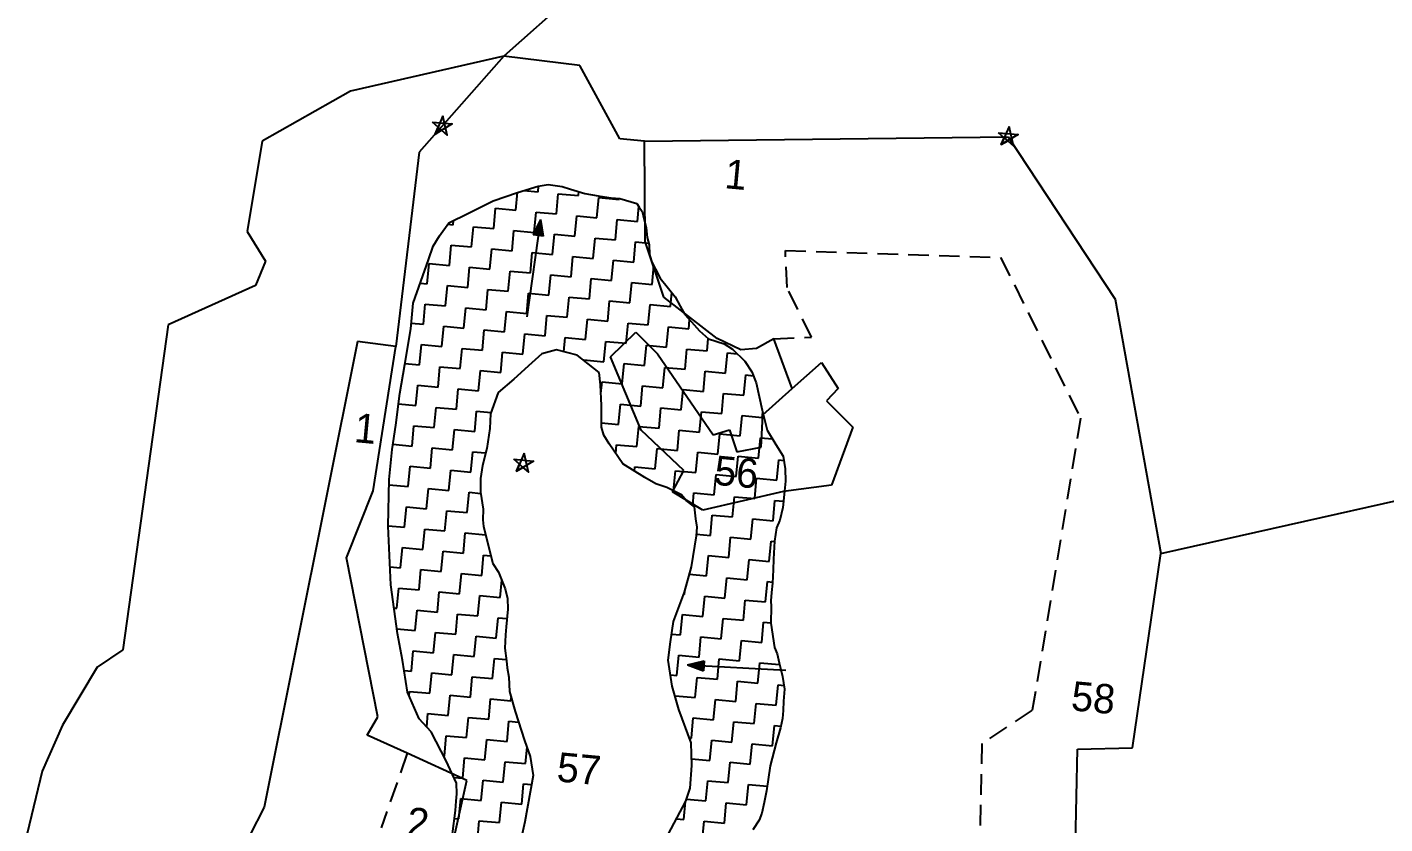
# Model space of a CAD drawing. Header units: metres. Extents: x 292095 to 294306, y 2100393 to 2102799.
# Drawn here: x 292963.5 to 293294.5, y 2101818.8 to 2102012.8 of the extents above; entities that cross this region are included whole.
import ezdxf
from ezdxf.enums import TextEntityAlignment as Align

# ---------------------------------------------------------------- set-up
doc = ezdxf.new("R2010")
doc.units = ezdxf.units.M
doc.header["$MEASUREMENT"] = 0
doc.linetypes.add('DASHED', pattern=[0.75, 0.5, -0.25])
for name, color, linetype in [('POLY_HATCH', 12, 'Continuous'), ('POLY_PARCEL', 6, 'Continuous'), ('POLY_SUBPARCEL', 6, 'DASHED'), ('POLY_WATER', 4, 'Continuous'), ('TEXT_MAPIN', 7, 'Continuous'), ('TEXT_PARCEL', 7, 'Continuous')]:
    doc.layers.add(name, color=color, linetype=linetype)
doc.styles.add('TEXT_MAP', font='')
doc.styles.get('TEXT_MAP').set_extended_font_data('Kruti Dev 050')

msp = doc.modelspace()

# ---------------------------------------------------------------- hatches: boundary and pattern name
h = msp.add_hatch(color=256)
h.paths.add_polyline_path([(293088.04, 2101962.06), (293089.25, 2101961.89), (293088.59, 2101966)])
h.paths.add_polyline_path([(293088.59, 2101966), (293086.84, 2101962.23), (293088.04, 2101962.06)])
h = msp.add_hatch(color=256)
h.paths.add_polyline_path([(293128.44, 2101857.24), (293128.5, 2101858.46), (293124.46, 2101857.45)])
h.paths.add_polyline_path([(293124.46, 2101857.45), (293128.37, 2101856.02), (293128.44, 2101857.24)])

# ---------------------------------------------------------------- linework, layer by layer
for points in [[(293062.26, 2101989.7), (293067.06, 2101989.25), (293062.91, 2101986.79), (293063.64, 2101988.48)], [(293064.83, 2101991.22), (293062.91, 2101986.79), (293064.5, 2101987.73), (293065.88, 2101986.51)], [(293202.88, 2101988.64), (293200.97, 2101984.21), (293202.56, 2101985.15), (293203.94, 2101983.94)], [(293200.32, 2101987.12), (293205.12, 2101986.67), (293200.97, 2101984.21), (293201.7, 2101985.91)], [(293084.66, 2101909.09), (293082.75, 2101904.66), (293084.33, 2101905.6), (293085.72, 2101904.39)], [(293082.1, 2101907.57), (293086.9, 2101907.12), (293082.74, 2101904.66), (293083.48, 2101906.36)]]:
    msp.add_lwpolyline(points, close=True)
for points in [[(293063.64, 2101988.48), (293064.5, 2101987.73)], [(293201.7, 2101985.91), (293202.56, 2101985.15)], [(293088.59, 2101966), (293085.29, 2101942.25)], [(293088.59, 2101966), (293086.84, 2101962.23)], [(293088.59, 2101966), (293089.25, 2101961.89)], [(293089.25, 2101961.89), (293086.84, 2101962.23)], [(293083.48, 2101906.36), (293084.33, 2101905.6)], [(293124.46, 2101857.45), (293128.5, 2101858.46)], [(293124.46, 2101857.45), (293148.41, 2101856.2)], [(293124.46, 2101857.45), (293128.37, 2101856.02)], [(293128.5, 2101858.46), (293128.37, 2101856.02)]]:
    msp.add_lwpolyline(points)
at = {"layer": 'POLY_HATCH'}
for p, q in [((293077.07, 2101970.53), (293082.98, 2101972.59)), ((293082.98, 2101972.59), (293088.02, 2101974.07)), ((293088.02, 2101974.07), (293090.51, 2101974.49)), ((293090.51, 2101974.49), (293093.89, 2101974.01)), ((293093.89, 2101974.01), (293095.95, 2101973.33)), ((293095.95, 2101973.33), (293099.46, 2101972.35)), ((293099.46, 2101972.35), (293102.66, 2101971.72)), ((293102.66, 2101971.72), (293105.89, 2101971.26)), ((293071.07, 2101967.5), (293077.07, 2101970.53)), ((293105.89, 2101971.26), (293107.99, 2101971.06)), ((293107.99, 2101971.06), (293112.13, 2101969.86)), ((293112.13, 2101969.86), (293112.7, 2101968.99)), ((293112.7, 2101968.99), (293113.42, 2101967.94)), ((293063.99, 2101961.98), (293066.25, 2101965.2)), ((293066.25, 2101965.2), (293071.07, 2101967.5)), ((293113.42, 2101967.94), (293113.65, 2101966.94)), ((293113.65, 2101966.94), (293114.35, 2101963.94)), ((293062.45, 2101959.51), (293063.99, 2101961.98)), ((293114.35, 2101963.94), (293114.62, 2101961.62)), ((293114.62, 2101961.62), (293115.11, 2101959.78)), ((293061.33, 2101956.19), (293062.45, 2101959.51)), ((293115.11, 2101959.78), (293115.22, 2101957.49)), ((293057.56, 2101945.6), (293061.33, 2101956.19)), ((293115.22, 2101957.49), (293115.71, 2101955.81)), ((293115.71, 2101955.81), (293116.68, 2101953.92)), ((293116.68, 2101953.92), (293117.78, 2101951.7)), ((293117.78, 2101951.7), (293119.54, 2101949.57)), ((293119.54, 2101949.57), (293121.43, 2101947.11)), ((293056.98, 2101939.37), (293057.56, 2101945.6)), ((293121.43, 2101947.11), (293122.69, 2101944.87)), ((293122.69, 2101944.87), (293123.81, 2101942.81)), ((293123.81, 2101942.81), (293125.44, 2101941.02)), ((293055.51, 2101930.69), (293056.98, 2101939.37)), ((293125.44, 2101941.02), (293127.36, 2101938.88)), ((293127.36, 2101938.88), (293129.62, 2101936.87)), ((293129.62, 2101936.87), (293133.43, 2101935.7)), ((293133.43, 2101935.7), (293135.43, 2101934.37)), ((293088.97, 2101933.27), (293086.47, 2101931.05)), ((293092.49, 2101934.25), (293088.97, 2101933.27)), ((293097.59, 2101932.95), (293092.49, 2101934.25)), ((293102.91, 2101928.7), (293097.59, 2101932.95)), ((293135.43, 2101934.37), (293138.43, 2101931.48)), ((293054.36, 2101923.62), (293055.51, 2101930.69)), ((293086.47, 2101931.05), (293082.15, 2101927.07)), ((293103.29, 2101925.72), (293102.91, 2101928.7)), ((293138.43, 2101931.48), (293140.15, 2101928.87)), ((293140.15, 2101928.87), (293141.2, 2101926.16)), ((293082.15, 2101927.07), (293078.26, 2101923.84)), ((293103.47, 2101920.65), (293103.29, 2101925.72)), ((293141.2, 2101926.16), (293142.7, 2101919.49)), ((293053.31, 2101915.88), (293054.36, 2101923.62)), ((293078.26, 2101923.84), (293076.46, 2101918.62)), ((293076.46, 2101918.62), (293076.29, 2101915.04)), ((293103.47, 2101915.42), (293103.47, 2101920.65)), ((293142.7, 2101919.49), (293143.88, 2101914.64)), ((293052.43, 2101909.92), (293053.31, 2101915.88)), ((293104.1, 2101913.4), (293103.47, 2101915.42)), ((293076.29, 2101915.04), (293075.51, 2101910.22)), ((293105.37, 2101911.33), (293104.1, 2101913.4)), ((293143.88, 2101914.64), (293146.01, 2101911.18)), ((293051.74, 2101902.64), (293052.43, 2101909.92)), ((293075.51, 2101910.22), (293074.47, 2101906.07)), ((293108.67, 2101906.45), (293105.37, 2101911.33)), ((293146.01, 2101911.18), (293147.76, 2101908.35)), ((293074.47, 2101906.07), (293074.01, 2101902.85)), ((293114.08, 2101903.16), (293108.67, 2101906.45)), ((293147.76, 2101908.35), (293148.29, 2101905.2)), ((293051.49, 2101891.23), (293051.74, 2101902.64)), ((293074.01, 2101902.85), (293074.03, 2101899.58)), ((293116.71, 2101901.61), (293114.08, 2101903.16)), ((293148.34, 2101902.26), (293148.11, 2101899.83)), ((293148.29, 2101905.2), (293148.34, 2101902.26)), ((293074.03, 2101899.58), (293074.62, 2101895.44)), ((293119.41, 2101900.71), (293116.71, 2101901.61)), ((293123, 2101898.9), (293119.41, 2101900.71)), ((293124.17, 2101897.49), (293123, 2101898.9)), ((293148.11, 2101899.83), (293147.73, 2101895.78)), ((293074.62, 2101895.44), (293074.54, 2101892.84)), ((293126.15, 2101895.99), (293124.17, 2101897.49)), ((293126.53, 2101893.02), (293126.15, 2101895.99)), ((293147.73, 2101895.78), (293146.96, 2101892.75)), ((293074.54, 2101892.84), (293074.71, 2101891.19)), ((293126.83, 2101891.03), (293126.53, 2101893.02)), ((293146.96, 2101892.75), (293146.13, 2101890.87)), ((293052.12, 2101876.97), (293051.49, 2101891.23)), ((293074.71, 2101891.19), (293075.43, 2101888.35)), ((293125.44, 2101881.37), (293126.64, 2101888.93)), ((293126.64, 2101888.93), (293126.83, 2101891.03)), ((293146.13, 2101890.87), (293145.66, 2101887.65)), ((293075.43, 2101888.35), (293076.26, 2101885.01)), ((293145.66, 2101887.65), (293145.42, 2101883.27)), ((293076.26, 2101885.01), (293076.97, 2101882.16)), ((293076.97, 2101882.16), (293078.41, 2101880.07)), ((293145.42, 2101883.27), (293145.34, 2101880.66)), ((293078.41, 2101880.07), (293079.99, 2101876)), ((293123.71, 2101875.16), (293125.44, 2101881.37)), ((293145.34, 2101880.66), (293145.2, 2101877.41)), ((293053.79, 2101865.1), (293052.12, 2101876.97)), ((293079.99, 2101876), (293080.59, 2101873.66)), ((293145.2, 2101877.41), (293144.98, 2101875.14)), ((293080.59, 2101873.66), (293080.67, 2101871.04)), ((293121.09, 2101868.06), (293123.71, 2101875.16)), ((293144.98, 2101875.14), (293144.79, 2101873.04)), ((293144.79, 2101873.04), (293144.83, 2101871.73)), ((293080.67, 2101871.04), (293080.27, 2101866.76)), ((293144.83, 2101871.73), (293144.77, 2101867.65)), ((293080.27, 2101866.76), (293080.09, 2101864.82)), ((293120.3, 2101863.07), (293121.09, 2101868.06)), ((293144.77, 2101867.65), (293145.68, 2101861.69)), ((293054.98, 2101858.62), (293053.79, 2101865.1)), ((293080.09, 2101864.82), (293079.95, 2101861.57)), ((293119.72, 2101858.61), (293120.3, 2101863.07)), ((293079.95, 2101861.57), (293080.31, 2101858.43)), ((293145.68, 2101861.69), (293146.36, 2101860.16)), ((293146.36, 2101860.16), (293146.81, 2101857.99)), ((293056.21, 2101850.83), (293054.98, 2101858.62)), ((293080.31, 2101858.43), (293080.48, 2101856.78)), ((293080.48, 2101856.78), (293080.92, 2101854.46)), ((293120.76, 2101852.31), (293119.72, 2101858.61)), ((293146.81, 2101857.99), (293147.27, 2101855.99)), ((293147.27, 2101855.99), (293147.64, 2101854.65)), ((293080.92, 2101854.46), (293081.08, 2101851.01)), ((293122.35, 2101846.61), (293120.76, 2101852.31)), ((293147.64, 2101854.65), (293148.15, 2101851.53)), ((293059.03, 2101844.36), (293056.21, 2101850.83)), ((293081.08, 2101851.01), (293082.43, 2101846.15)), ((293148.15, 2101851.53), (293147.88, 2101848.62)), ((293082.43, 2101846.15), (293084.7, 2101839.08)), ((293125.35, 2101838.49), (293122.35, 2101846.61)), ((293147.83, 2101846.33), (293147.65, 2101844.39)), ((293147.88, 2101848.62), (293147.83, 2101846.33)), ((293062, 2101841.14), (293059.03, 2101844.36)), ((293147.65, 2101844.39), (293147.11, 2101842.16)), ((293065.59, 2101834.11), (293062, 2101841.14)), ((293084.7, 2101839.08), (293086.14, 2101835.19)), ((293147.11, 2101842.16), (293146.12, 2101838.49)), ((293125.48, 2101832.93), (293125.35, 2101838.49)), ((293146.12, 2101838.49), (293144.61, 2101832.92)), ((293068.18, 2101828.65), (293065.59, 2101834.11)), ((293086.14, 2101835.19), (293086.85, 2101830.55)), ((293125.13, 2101827.41), (293125.48, 2101832.93)), ((293144.61, 2101832.92), (293144.13, 2101829.54)), ((293086.85, 2101830.55), (293084.8, 2101819.21)), ((293144.13, 2101829.54), (293143.72, 2101826.8)), ((293068.09, 2101824.25), (293068.26, 2101826.03)), ((293068.26, 2101826.03), (293068.18, 2101828.65)), ((293124.02, 2101824.25), (293125.13, 2101827.41)), ((293143.72, 2101826.8), (293143.12, 2101823.92)), ((293067.88, 2101821.98), (293068.09, 2101824.25)), ((293119.06, 2101814.91), (293124.02, 2101824.25)), ((293143.12, 2101823.92), (293142.55, 2101821.36)), ((293067.19, 2101816.33), (293067.88, 2101821.98)), ((293084.8, 2101819.21), (293083.4, 2101812.97)), ((293141.9, 2101819.62), (293140.38, 2101817.32)), ((293142.55, 2101821.36), (293141.9, 2101819.62))]:
    msp.add_line(p, q, dxfattribs=at)
at = {"layer": 'POLY_HATCH', "linetype": 'Continuous'}
for p, q in [((293082.62, 2101968.25), (293083.02, 2101972.6)), ((293084.56, 2101973.05), (293088.02, 2101972.73)), ((293088.02, 2101972.73), (293088.15, 2101974.1)), ((293092.5, 2101967.32), (293092.96, 2101972.27)), ((293092.96, 2101972.27), (293097.91, 2101971.8)), ((293097.91, 2101971.8), (293098, 2101972.76)), ((293077.21, 2101963.77), (293077.67, 2101968.71)), ((293077.67, 2101968.71), (293082.62, 2101968.25)), ((293102.39, 2101966.4), (293102.85, 2101971.34)), ((293102.85, 2101971.34), (293107.79, 2101970.88)), ((293107.79, 2101970.88), (293107.81, 2101971.08)), ((293112.27, 2101965.47), (293112.61, 2101969.12)), ((293065.99, 2101964.82), (293067.33, 2101964.69)), ((293067.33, 2101964.69), (293067.43, 2101965.76)), ((293087.1, 2101962.84), (293087.56, 2101967.79)), ((293087.56, 2101967.79), (293092.5, 2101967.32)), ((293096.98, 2101961.92), (293097.44, 2101966.86)), ((293097.44, 2101966.86), (293102.39, 2101966.4)), ((293106.87, 2101960.99), (293107.33, 2101965.94)), ((293107.33, 2101965.94), (293112.27, 2101965.47)), ((293071.81, 2101959.29), (293072.27, 2101964.23)), ((293072.27, 2101964.23), (293077.21, 2101963.77)), ((293081.69, 2101958.36), (293082.15, 2101963.31)), ((293082.15, 2101963.31), (293087.1, 2101962.84)), ((293091.58, 2101957.44), (293092.04, 2101962.38)), ((293092.04, 2101962.38), (293096.98, 2101961.92)), ((293066.4, 2101954.81), (293066.87, 2101959.75)), ((293066.87, 2101959.75), (293071.81, 2101959.29)), ((293076.29, 2101953.89), (293076.75, 2101958.83)), ((293076.75, 2101958.83), (293081.69, 2101958.36)), ((293101.46, 2101956.51), (293101.92, 2101961.46)), ((293101.92, 2101961.46), (293106.87, 2101960.99)), ((293111.34, 2101955.59), (293111.81, 2101960.53)), ((293111.81, 2101960.53), (293114.99, 2101960.23)), ((293061, 2101950.33), (293061.46, 2101955.27)), ((293061.46, 2101955.27), (293066.4, 2101954.81)), ((293086.17, 2101952.96), (293086.63, 2101957.9)), ((293086.63, 2101957.9), (293091.58, 2101957.44)), ((293096.06, 2101952.03), (293096.52, 2101956.98)), ((293096.52, 2101956.98), (293101.46, 2101956.51)), ((293105.94, 2101951.11), (293106.4, 2101956.05)), ((293106.4, 2101956.05), (293111.34, 2101955.59)), ((293070.88, 2101949.41), (293071.35, 2101954.35)), ((293071.35, 2101954.35), (293076.29, 2101953.89)), ((293080.77, 2101948.48), (293081.23, 2101953.42)), ((293081.23, 2101953.42), (293086.17, 2101952.96)), ((293090.65, 2101947.56), (293091.11, 2101952.5)), ((293091.11, 2101952.5), (293096.06, 2101952.03)), ((293115.82, 2101950.18), (293116.25, 2101954.76)), ((293059.3, 2101950.49), (293061, 2101950.33)), ((293065.48, 2101944.93), (293065.94, 2101949.87)), ((293065.94, 2101949.87), (293070.88, 2101949.41)), ((293075.36, 2101944), (293075.82, 2101948.94)), ((293075.82, 2101948.94), (293080.77, 2101948.48)), ((293100.54, 2101946.63), (293101, 2101951.57)), ((293101, 2101951.57), (293105.94, 2101951.11)), ((293110.42, 2101945.71), (293110.88, 2101950.65)), ((293110.88, 2101950.65), (293115.82, 2101950.18)), ((293060.07, 2101940.45), (293060.54, 2101945.39)), ((293060.54, 2101945.39), (293065.48, 2101944.93)), ((293085.25, 2101943.08), (293085.71, 2101948.02)), ((293085.71, 2101948.02), (293090.65, 2101947.56)), ((293095.13, 2101942.15), (293095.59, 2101947.09)), ((293095.59, 2101947.09), (293100.54, 2101946.63)), ((293105.02, 2101941.23), (293105.48, 2101946.17)), ((293105.48, 2101946.17), (293110.42, 2101945.71)), ((293114.9, 2101940.3), (293115.36, 2101945.24)), ((293115.36, 2101945.24), (293120.3, 2101944.78)), ((293120.3, 2101944.78), (293120.62, 2101948.17)), ((293069.96, 2101939.52), (293070.42, 2101944.46)), ((293070.42, 2101944.46), (293075.36, 2101944)), ((293079.84, 2101938.6), (293080.3, 2101943.54)), ((293080.3, 2101943.54), (293085.25, 2101943.08)), ((293089.73, 2101937.67), (293090.19, 2101942.61)), ((293090.19, 2101942.61), (293095.13, 2101942.15)), ((293099.61, 2101936.75), (293100.07, 2101941.69)), ((293100.07, 2101941.69), (293105.02, 2101941.23)), ((293057.1, 2101940.72), (293060.07, 2101940.45)), ((293064.55, 2101935.04), (293065.02, 2101939.98)), ((293065.02, 2101939.98), (293069.96, 2101939.52)), ((293074.44, 2101934.12), (293074.9, 2101939.06)), ((293074.9, 2101939.06), (293079.84, 2101938.6)), ((293109.49, 2101935.82), (293109.96, 2101940.76)), ((293109.96, 2101940.76), (293114.9, 2101940.3)), ((293119.38, 2101934.9), (293119.84, 2101939.84)), ((293119.84, 2101939.84), (293124.78, 2101939.38)), ((293124.78, 2101939.38), (293124.98, 2101941.52)), ((293059.15, 2101930.56), (293059.61, 2101935.5)), ((293059.61, 2101935.5), (293064.55, 2101935.04)), ((293084.32, 2101933.19), (293084.78, 2101938.13)), ((293084.78, 2101938.13), (293089.73, 2101937.67)), ((293094.35, 2101933.77), (293094.67, 2101937.21)), ((293094.67, 2101937.21), (293099.61, 2101936.75)), ((293104.09, 2101931.34), (293104.55, 2101936.28)), ((293104.55, 2101936.28), (293109.49, 2101935.82)), ((293113.97, 2101930.42), (293114.44, 2101935.36)), ((293114.44, 2101935.36), (293119.38, 2101934.9)), ((293129.26, 2101933.97), (293129.54, 2101936.95)), ((293069.03, 2101929.64), (293069.49, 2101934.58)), ((293069.49, 2101934.58), (293074.44, 2101934.12)), ((293078.92, 2101928.71), (293079.38, 2101933.65)), ((293079.38, 2101933.65), (293084.32, 2101933.19)), ((293099.14, 2101931.72), (293099.15, 2101931.8)), ((293099.15, 2101931.8), (293104.09, 2101931.34)), ((293123.86, 2101929.49), (293124.32, 2101934.43)), ((293124.32, 2101934.43), (293129.26, 2101933.97)), ((293133.74, 2101928.57), (293134.21, 2101933.51)), ((293134.21, 2101933.51), (293136.56, 2101933.29)), ((293055.55, 2101930.9), (293059.15, 2101930.56)), ((293063.63, 2101925.16), (293064.09, 2101930.1)), ((293064.09, 2101930.1), (293069.03, 2101929.64)), ((293073.51, 2101924.23), (293073.97, 2101929.17)), ((293073.97, 2101929.17), (293078.92, 2101928.71)), ((293108.57, 2101925.94), (293109.03, 2101930.88)), ((293109.03, 2101930.88), (293113.97, 2101930.42)), ((293118.45, 2101925.01), (293118.92, 2101929.95)), ((293118.92, 2101929.95), (293123.86, 2101929.49)), ((293128.34, 2101924.09), (293128.8, 2101929.03)), ((293128.8, 2101929.03), (293133.74, 2101928.57)), ((293058.22, 2101920.68), (293058.69, 2101925.62)), ((293058.69, 2101925.62), (293063.63, 2101925.16)), ((293103.36, 2101923.59), (293103.63, 2101926.4)), ((293103.63, 2101926.4), (293108.57, 2101925.94)), ((293113.05, 2101920.53), (293113.51, 2101925.47)), ((293113.51, 2101925.47), (293118.45, 2101925.01)), ((293138.22, 2101923.16), (293138.69, 2101928.1)), ((293138.69, 2101928.1), (293140.51, 2101927.93)), ((293068.11, 2101919.75), (293068.57, 2101924.69)), ((293068.57, 2101924.69), (293073.51, 2101924.23)), ((293122.93, 2101919.61), (293123.4, 2101924.55)), ((293123.4, 2101924.55), (293128.34, 2101924.09)), ((293132.82, 2101918.68), (293133.28, 2101923.62)), ((293133.28, 2101923.62), (293138.22, 2101923.16)), ((293054.01, 2101921.07), (293058.22, 2101920.68)), ((293062.7, 2101915.27), (293063.17, 2101920.21)), ((293063.17, 2101920.21), (293068.11, 2101919.75)), ((293072.59, 2101914.35), (293073.05, 2101919.29)), ((293073.05, 2101919.29), (293076.58, 2101918.96)), ((293107.64, 2101916.05), (293108.11, 2101920.99)), ((293108.11, 2101920.99), (293113.05, 2101920.53)), ((293117.53, 2101915.13), (293117.99, 2101920.07)), ((293117.99, 2101920.07), (293122.93, 2101919.61)), ((293127.41, 2101914.2), (293127.88, 2101919.14)), ((293127.88, 2101919.14), (293132.82, 2101918.68)), ((293142.7, 2101917.76), (293142.82, 2101919)), ((293057.3, 2101910.79), (293057.76, 2101915.74)), ((293057.76, 2101915.74), (293062.7, 2101915.27)), ((293103.47, 2101916.44), (293107.64, 2101916.05)), ((293112.12, 2101910.65), (293112.59, 2101915.59)), ((293112.59, 2101915.59), (293117.53, 2101915.13)), ((293137.3, 2101913.28), (293137.76, 2101918.22)), ((293137.76, 2101918.22), (293142.7, 2101917.76)), ((293067.18, 2101909.87), (293067.64, 2101914.81)), ((293067.64, 2101914.81), (293072.59, 2101914.35)), ((293122.01, 2101909.72), (293122.47, 2101914.66)), ((293122.47, 2101914.66), (293127.41, 2101914.2)), ((293131.89, 2101908.8), (293132.36, 2101913.74)), ((293132.36, 2101913.74), (293137.3, 2101913.28)), ((293141.78, 2101907.87), (293142.24, 2101912.81)), ((293142.24, 2101912.81), (293145.17, 2101912.54)), ((293052.62, 2101911.23), (293057.3, 2101910.79)), ((293061.78, 2101905.39), (293062.24, 2101910.33)), ((293062.24, 2101910.33), (293067.18, 2101909.87)), ((293071.66, 2101904.46), (293072.12, 2101909.41)), ((293072.12, 2101909.41), (293075.24, 2101909.11)), ((293106.98, 2101908.95), (293107.18, 2101911.11)), ((293107.18, 2101911.11), (293112.12, 2101910.65)), ((293116.6, 2101905.24), (293117.07, 2101910.18)), ((293117.07, 2101910.18), (293122.01, 2101909.72)), ((293126.49, 2101904.32), (293126.95, 2101909.26)), ((293126.95, 2101909.26), (293131.89, 2101908.8)), ((293056.37, 2101900.91), (293056.84, 2101905.85)), ((293056.84, 2101905.85), (293061.78, 2101905.39)), ((293111.57, 2101904.69), (293111.66, 2101905.71)), ((293111.66, 2101905.71), (293116.6, 2101905.24)), ((293136.37, 2101903.39), (293136.84, 2101908.33)), ((293136.84, 2101908.33), (293141.78, 2101907.87)), ((293146.26, 2101902.47), (293146.72, 2101907.41)), ((293146.72, 2101907.41), (293147.94, 2101907.3)), ((293066.26, 2101899.98), (293066.72, 2101904.93)), ((293066.72, 2101904.93), (293071.66, 2101904.46)), ((293121.09, 2101899.86), (293121.55, 2101904.78)), ((293121.55, 2101904.78), (293126.49, 2101904.32)), ((293130.97, 2101898.91), (293131.43, 2101903.86)), ((293131.43, 2101903.86), (293136.37, 2101903.39)), ((293140.85, 2101897.99), (293141.31, 2101902.93)), ((293141.31, 2101902.93), (293146.26, 2101902.47)), ((293051.72, 2101901.34), (293056.37, 2101900.91)), ((293060.85, 2101895.5), (293061.32, 2101900.45)), ((293061.32, 2101900.45), (293066.26, 2101899.98)), ((293070.74, 2101894.58), (293071.2, 2101899.52)), ((293071.2, 2101899.52), (293074.07, 2101899.25)), ((293125.74, 2101896.31), (293126.03, 2101899.38)), ((293126.03, 2101899.38), (293130.97, 2101898.91)), ((293055.45, 2101891.02), (293055.91, 2101895.97)), ((293055.91, 2101895.97), (293060.85, 2101895.5)), ((293135.45, 2101893.51), (293135.91, 2101898.45)), ((293135.91, 2101898.45), (293140.85, 2101897.99)), ((293145.33, 2101892.58), (293145.79, 2101897.53)), ((293145.79, 2101897.53), (293147.88, 2101897.33)), ((293065.33, 2101890.1), (293065.79, 2101895.04)), ((293065.79, 2101895.04), (293070.74, 2101894.58)), ((293130.04, 2101889.03), (293130.51, 2101893.97)), ((293130.51, 2101893.97), (293135.45, 2101893.51)), ((293139.93, 2101888.1), (293140.39, 2101893.05)), ((293140.39, 2101893.05), (293145.33, 2101892.58)), ((293051.5, 2101891.39), (293055.45, 2101891.02)), ((293059.93, 2101885.62), (293060.39, 2101890.56)), ((293060.39, 2101890.56), (293065.33, 2101890.1)), ((293069.81, 2101884.69), (293070.27, 2101889.64)), ((293070.27, 2101889.64), (293075.22, 2101889.17)), ((293075.22, 2101889.17), (293075.22, 2101889.18)), ((293126.68, 2101889.34), (293130.04, 2101889.03)), ((293054.52, 2101881.14), (293054.99, 2101886.08)), ((293054.99, 2101886.08), (293059.93, 2101885.62)), ((293134.52, 2101883.62), (293134.98, 2101888.57)), ((293134.98, 2101888.57), (293139.93, 2101888.1)), ((293144.41, 2101882.7), (293144.87, 2101887.64)), ((293144.87, 2101887.64), (293145.66, 2101887.57)), ((293064.41, 2101880.22), (293064.87, 2101885.16)), ((293064.87, 2101885.16), (293069.81, 2101884.69)), ((293074.29, 2101879.29), (293074.75, 2101884.23)), ((293074.75, 2101884.23), (293076.49, 2101884.07)), ((293129.12, 2101879.14), (293129.58, 2101884.09)), ((293129.58, 2101884.09), (293134.52, 2101883.62)), ((293139, 2101878.22), (293139.46, 2101883.16)), ((293139.46, 2101883.16), (293144.41, 2101882.7)), ((293051.92, 2101881.38), (293054.52, 2101881.14)), ((293059, 2101875.74), (293059.46, 2101880.68)), ((293059.46, 2101880.68), (293064.41, 2101880.22)), ((293068.89, 2101874.81), (293069.35, 2101879.75)), ((293069.35, 2101879.75), (293074.29, 2101879.29)), ((293124.93, 2101879.54), (293129.12, 2101879.14)), ((293053.6, 2101871.26), (293054.06, 2101876.2)), ((293054.06, 2101876.2), (293059, 2101875.74)), ((293078.77, 2101873.89), (293079.17, 2101878.12)), ((293133.6, 2101873.74), (293134.06, 2101878.68)), ((293134.06, 2101878.68), (293139, 2101878.22)), ((293143.48, 2101872.81), (293143.94, 2101877.76)), ((293143.94, 2101877.76), (293145.21, 2101877.64)), ((293063.48, 2101870.33), (293063.94, 2101875.27)), ((293063.94, 2101875.27), (293068.89, 2101874.81)), ((293073.37, 2101869.41), (293073.83, 2101874.35)), ((293073.83, 2101874.35), (293078.77, 2101873.89)), ((293123.54, 2101874.68), (293123.71, 2101874.66)), ((293123.71, 2101874.66), (293123.78, 2101875.41)), ((293128.19, 2101869.26), (293128.66, 2101874.2)), ((293128.66, 2101874.2), (293133.6, 2101873.74)), ((293138.08, 2101868.33), (293138.54, 2101873.28)), ((293138.54, 2101873.28), (293143.48, 2101872.81)), ((293052.91, 2101871.32), (293053.6, 2101871.26)), ((293058.08, 2101865.85), (293058.54, 2101870.79)), ((293058.54, 2101870.79), (293063.48, 2101870.33)), ((293067.96, 2101864.93), (293068.42, 2101869.87)), ((293068.42, 2101869.87), (293073.37, 2101869.41)), ((293077.85, 2101864), (293078.31, 2101868.94)), ((293078.31, 2101868.94), (293080.45, 2101868.74)), ((293122.79, 2101864.78), (293123.25, 2101869.72)), ((293123.25, 2101869.72), (293128.19, 2101869.26)), ((293053.62, 2101866.27), (293058.08, 2101865.85)), ((293132.67, 2101863.86), (293133.13, 2101868.8)), ((293133.13, 2101868.8), (293138.08, 2101868.33)), ((293142.56, 2101862.93), (293143.02, 2101867.87)), ((293143.02, 2101867.87), (293144.77, 2101867.71)), ((293062.56, 2101860.45), (293063.02, 2101865.39)), ((293063.02, 2101865.39), (293067.96, 2101864.93)), ((293072.44, 2101859.52), (293072.9, 2101864.46)), ((293072.9, 2101864.46), (293077.85, 2101864)), ((293120.6, 2101864.99), (293122.79, 2101864.78)), ((293127.27, 2101859.38), (293127.73, 2101864.32)), ((293127.73, 2101864.32), (293132.67, 2101863.86)), ((293137.15, 2101858.45), (293137.61, 2101863.39)), ((293137.61, 2101863.39), (293142.56, 2101862.93)), ((293057.15, 2101855.97), (293057.61, 2101860.91)), ((293057.61, 2101860.91), (293062.56, 2101860.45)), ((293067.04, 2101855.04), (293067.5, 2101859.98)), ((293067.5, 2101859.98), (293072.44, 2101859.52)), ((293076.92, 2101854.12), (293077.38, 2101859.06)), ((293077.38, 2101859.06), (293080.27, 2101858.79)), ((293121.86, 2101854.9), (293122.33, 2101859.84)), ((293122.33, 2101859.84), (293127.27, 2101859.38)), ((293131.75, 2101853.97), (293132.21, 2101858.91)), ((293132.21, 2101858.91), (293137.15, 2101858.45)), ((293055.37, 2101856.13), (293057.15, 2101855.97)), ((293141.63, 2101853.05), (293142.09, 2101857.99)), ((293142.09, 2101857.99), (293146.91, 2101857.54)), ((293061.63, 2101850.56), (293062.09, 2101855.5)), ((293062.09, 2101855.5), (293067.04, 2101855.04)), ((293071.52, 2101849.64), (293071.98, 2101854.58)), ((293071.98, 2101854.58), (293076.92, 2101854.12)), ((293120.31, 2101855.04), (293121.86, 2101854.9)), ((293126.34, 2101849.49), (293126.8, 2101854.43)), ((293126.8, 2101854.43), (293131.75, 2101853.97)), ((293136.23, 2101848.57), (293136.69, 2101853.51)), ((293136.69, 2101853.51), (293141.63, 2101853.05)), ((293146.11, 2101847.64), (293146.57, 2101852.58)), ((293146.57, 2101852.58), (293148, 2101852.45)), ((293056.59, 2101849.95), (293056.69, 2101851.02)), ((293056.69, 2101851.02), (293061.63, 2101850.56)), ((293066.11, 2101845.16), (293066.57, 2101850.1)), ((293066.57, 2101850.1), (293071.52, 2101849.64)), ((293076, 2101844.23), (293076.46, 2101849.17)), ((293076.46, 2101849.17), (293081.4, 2101848.71)), ((293081.4, 2101848.71), (293081.48, 2101849.57)), ((293121.42, 2101849.95), (293126.34, 2101849.49)), ((293130.82, 2101844.09), (293131.28, 2101849.03)), ((293131.28, 2101849.03), (293136.23, 2101848.57)), ((293140.71, 2101843.16), (293141.17, 2101848.1)), ((293141.17, 2101848.1), (293146.11, 2101847.64)), ((293060.87, 2101842.37), (293061.17, 2101845.62)), ((293061.17, 2101845.62), (293066.11, 2101845.16)), ((293070.59, 2101839.75), (293071.05, 2101844.69)), ((293071.05, 2101844.69), (293076, 2101844.23)), ((293080.48, 2101838.83), (293080.94, 2101843.77)), ((293080.94, 2101843.77), (293083.26, 2101843.55)), ((293125.42, 2101839.61), (293125.88, 2101844.55)), ((293125.88, 2101844.55), (293130.82, 2101844.09)), ((293135.3, 2101838.68), (293135.76, 2101843.62)), ((293135.76, 2101843.62), (293140.71, 2101843.16)), ((293145.19, 2101837.76), (293145.65, 2101842.7)), ((293145.65, 2101842.7), (293147.21, 2101842.55)), ((293065.19, 2101835.27), (293065.65, 2101840.22)), ((293065.65, 2101840.22), (293070.59, 2101839.75)), ((293075.07, 2101834.35), (293075.53, 2101839.29)), ((293075.53, 2101839.29), (293080.48, 2101838.83)), ((293124.92, 2101839.65), (293125.42, 2101839.61)), ((293129.9, 2101834.2), (293130.36, 2101839.14)), ((293130.36, 2101839.14), (293135.3, 2101838.68)), ((293084.95, 2101833.42), (293085.33, 2101837.39)), ((293139.78, 2101833.28), (293140.24, 2101838.22)), ((293140.24, 2101838.22), (293145.19, 2101837.76)), ((293064.99, 2101835.29), (293065.19, 2101835.27)), ((293069.67, 2101829.87), (293070.13, 2101834.81)), ((293070.13, 2101834.81), (293075.07, 2101834.35)), ((293079.55, 2101828.94), (293080.01, 2101833.89)), ((293080.01, 2101833.89), (293084.95, 2101833.42)), ((293125.44, 2101834.62), (293129.9, 2101834.2)), ((293134.38, 2101828.8), (293134.84, 2101833.74)), ((293134.84, 2101833.74), (293139.78, 2101833.28)), ((293067.5, 2101830.07), (293069.67, 2101829.87)), ((293074.15, 2101824.46), (293074.61, 2101829.41)), ((293074.61, 2101829.41), (293079.55, 2101828.94)), ((293128.97, 2101824.32), (293129.43, 2101829.26)), ((293129.43, 2101829.26), (293134.38, 2101828.8)), ((293084.03, 2101823.54), (293084.49, 2101828.48)), ((293084.49, 2101828.48), (293086.44, 2101828.3)), ((293138.86, 2101823.39), (293139.32, 2101828.34)), ((293139.32, 2101828.34), (293143.88, 2101827.91)), ((293068.74, 2101819.98), (293069.2, 2101824.93)), ((293069.2, 2101824.93), (293074.15, 2101824.46)), ((293078.63, 2101819.06), (293079.09, 2101824)), ((293079.09, 2101824), (293084.03, 2101823.54)), ((293123.57, 2101819.84), (293123.97, 2101824.16)), ((293124.2, 2101824.76), (293128.97, 2101824.32)), ((293133.45, 2101818.91), (293133.91, 2101823.86)), ((293133.91, 2101823.86), (293138.86, 2101823.39)), ((293067.65, 2101820.09), (293068.74, 2101819.98)), ((293073.22, 2101814.58), (293073.68, 2101819.52)), ((293073.68, 2101819.52), (293078.63, 2101819.06)), ((293121.77, 2101820.01), (293123.57, 2101819.84)), ((293128.05, 2101814.43), (293128.51, 2101819.38)), ((293128.51, 2101819.38), (293133.45, 2101818.91))]:
    msp.add_line(p, q, dxfattribs=at)
at = {"layer": 'POLY_PARCEL'}
for p, q in [((293079.71, 2102005.76), (293059, 2101982.39)), ((293098.24, 2102003.46), (293079.71, 2102005.76)), ((293107.94, 2101985.65), (293098.24, 2102003.46)), ((293113.94, 2101985.08), (293107.94, 2101985.65)), ((293113.94, 2101985.08), (293202.64, 2101986.12)), ((293114.17, 2101960.59), (293113.94, 2101985.08)), ((293202.64, 2101986.12), (293228.73, 2101946.59)), ((293059, 2101982.39), (293053.32, 2101935.07)), ((293118.71, 2101947.05), (293114.17, 2101960.59)), ((293131.66, 2101937), (293118.71, 2101947.05)), ((293228.73, 2101946.59), (293239.91, 2101884.61)), ((293105.72, 2101932.52), (293111.84, 2101938.51)), ((293111.84, 2101938.51), (293117.15, 2101933.22)), ((293044.04, 2101936.25), (293021.22, 2101822.84)), ((293053.32, 2101935.07), (293044.04, 2101936.25)), ((293047.85, 2101899.85), (293053.32, 2101935.07)), ((293137.45, 2101934.19), (293131.66, 2101937)), ((293145.51, 2101936.87), (293141.28, 2101934.59)), ((293150.02, 2101924.78), (293145.51, 2101936.87)), ((293113.14, 2101914.67), (293105.72, 2101932.52)), ((293117.15, 2101933.22), (293130.7, 2101913.53)), ((293141.28, 2101934.59), (293137.45, 2101934.19)), ((293150.02, 2101924.78), (293157.16, 2101931.17)), ((293157.16, 2101931.17), (293161.21, 2101924.78)), ((293142.87, 2101918.37), (293150.02, 2101924.78)), ((293161.21, 2101924.78), (293158.39, 2101921.77)), ((293158.39, 2101921.77), (293164.77, 2101915.37)), ((293142.45, 2101910.49), (293142.87, 2101918.37)), ((293164.77, 2101915.37), (293159.54, 2101901.29)), ((293123.58, 2101904.86), (293113.14, 2101914.67)), ((293130.7, 2101913.53), (293134.71, 2101914.7)), ((293134.71, 2101914.7), (293136.53, 2101909.35)), ((293136.53, 2101909.35), (293142.45, 2101910.49)), ((293120.83, 2101899.63), (293123.58, 2101904.86)), ((293239.91, 2101884.61), (293328.65, 2101904.57)), ((293041.32, 2101883.58), (293047.85, 2101899.85)), ((293128.23, 2101895.14), (293120.83, 2101899.63)), ((293147.88, 2101899.74), (293128.23, 2101895.14)), ((293159.54, 2101901.29), (293147.88, 2101899.74)), ((293048.94, 2101844.82), (293041.32, 2101883.58)), ((293232.96, 2101837.23), (293239.91, 2101884.61)), ((293046.33, 2101840.37), (293048.94, 2101844.82)), ((293056.12, 2101835.93), (293046.33, 2101840.37)), ((293070.65, 2101829.34), (293056.12, 2101835.93)), ((293219.07, 2101813.89), (293219.57, 2101836.94)), ((293219.57, 2101836.94), (293232.96, 2101837.23)), ((293059.37, 2101779.11), (293070.65, 2101829.34)), ((293021.22, 2101822.84), (293017.76, 2101815.97))]:
    msp.add_line(p, q, dxfattribs=at)
at = {"layer": 'POLY_SUBPARCEL', "ltscale": 10}
for p, q in [((293148.76, 2101949.42), (293148.32, 2101958.45)), ((293148.32, 2101958.45), (293200.82, 2101956.75)), ((293200.82, 2101956.75), (293220.29, 2101917.56)), ((293154.69, 2101937.32), (293148.76, 2101949.42)), ((293145.51, 2101936.87), (293154.69, 2101937.32)), ((293220.29, 2101917.56), (293208.53, 2101846.46)), ((293208.53, 2101846.46), (293196.24, 2101838.34)), ((293056.12, 2101835.93), (293049.74, 2101817.76)), ((293196.24, 2101838.34), (293195.44, 2101802.12))]:
    msp.add_line(p, q, dxfattribs=at)
at = {"layer": 'POLY_WATER'}
for p, q in [((293145.95, 2102064.8), (293079.71, 2102005.76)), ((293079.71, 2102005.76), (293042.33, 2101997.28)), ((293042.33, 2101997.28), (293020.78, 2101985.06)), ((293020.78, 2101985.06), (293017.11, 2101963.07)), ((293017.11, 2101963.07), (293021.61, 2101955.86)), ((293021.61, 2101955.86), (293019.11, 2101949.94)), ((293019.11, 2101949.94), (292997.81, 2101940.29)), ((292997.81, 2101940.29), (292986.75, 2101861.16)), ((292986.75, 2101861.16), (292980.52, 2101856.89)), ((292980.52, 2101856.89), (292972.08, 2101842.79)), ((292972.08, 2101842.79), (292967.14, 2101831.6)), ((292967.14, 2101831.6), (292963.46, 2101816.42))]:
    msp.add_line(p, q, dxfattribs=at)

# ---------------------------------------------------------------- texts
at = {"layer": 'TEXT_MAPIN', "style": 'TEXT_MAP'}
for s, p in [('1', (293136.29, 2101976.95)), ('1', (293045.98, 2101915.08)), ('2', (293058.79, 2101819.11))]:
    msp.add_text(s, height=7.15, rotation=354.6533, dxfattribs=at).set_placement(p, align=Align.MIDDLE)
at = {"layer": 'TEXT_PARCEL', "style": 'TEXT_MAP'}
for s, p in [('56', (293136.39, 2101904.47)), ('58', (293223.43, 2101849.5)), ('57', (293098.02, 2101832.13))]:
    msp.add_text(s, height=7.148, rotation=354.6533, dxfattribs=at).set_placement(p, align=Align.MIDDLE)

doc.saveas('drawing.dxf')
